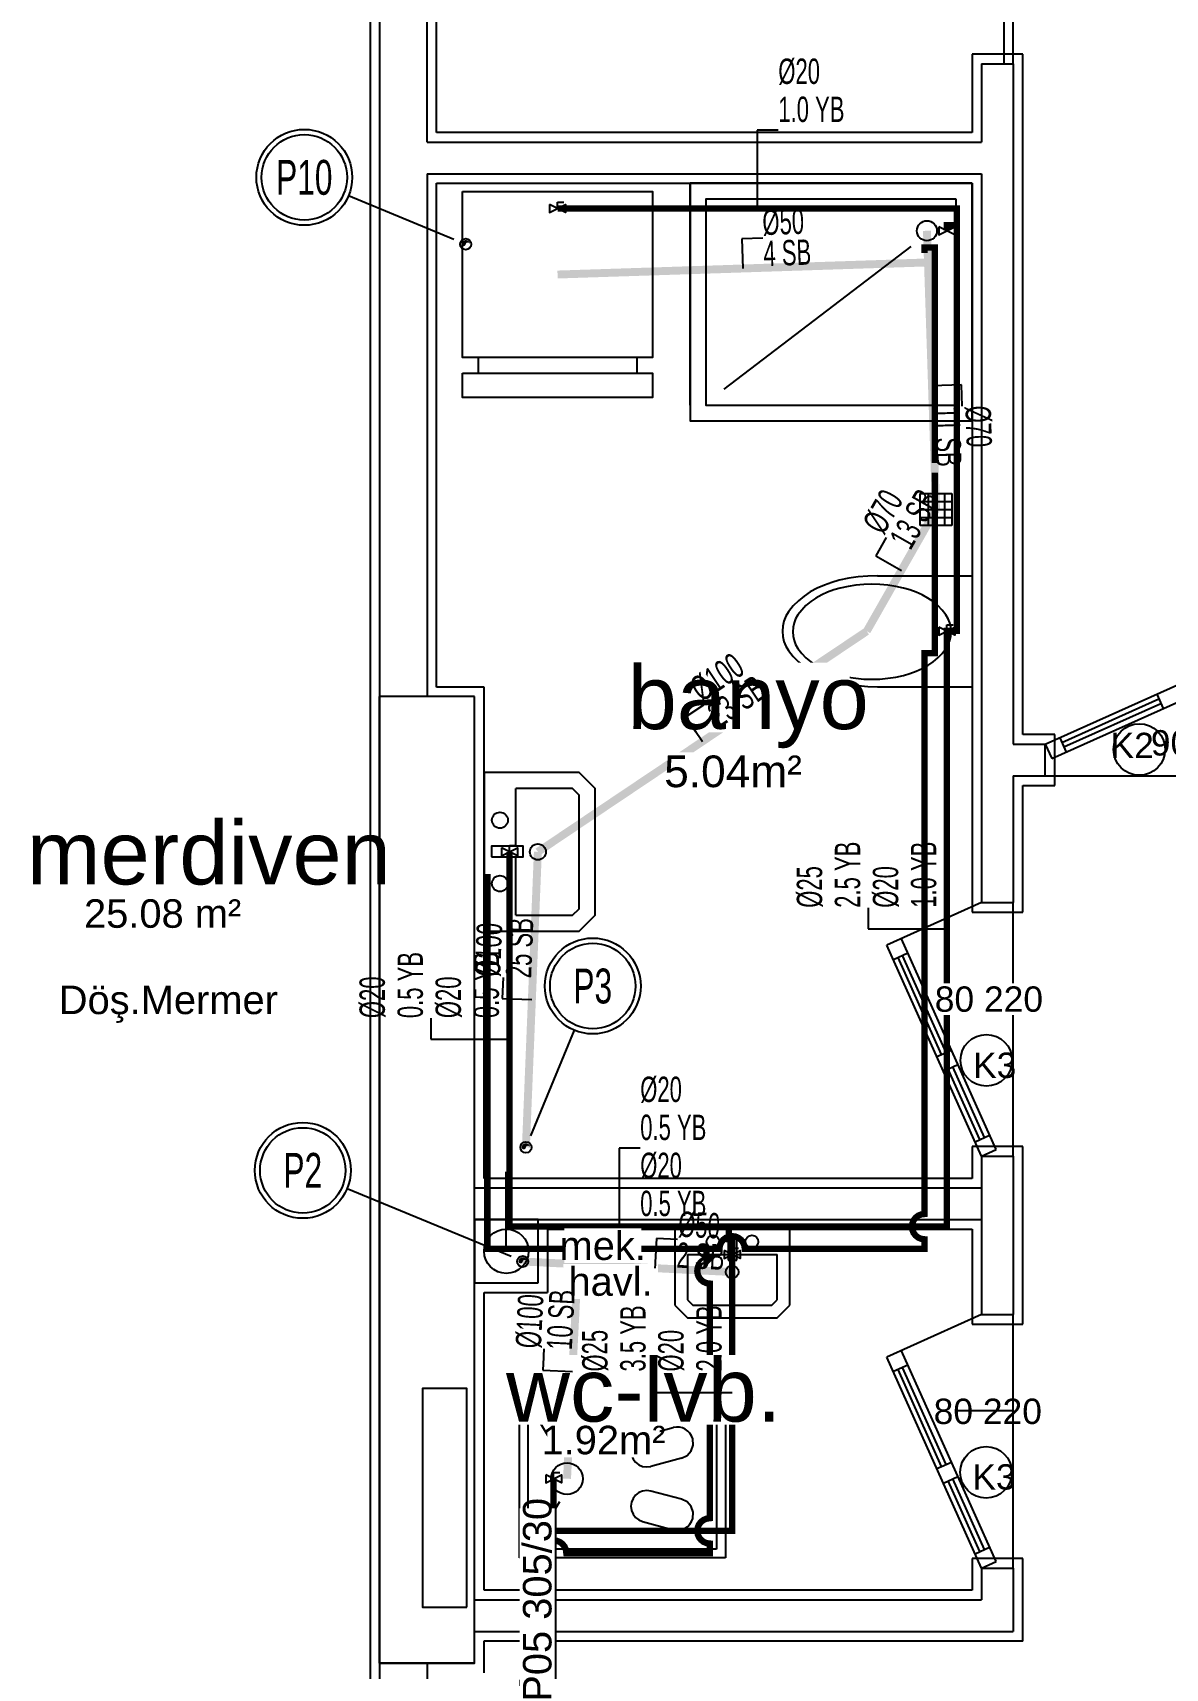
# Model space of a CAD drawing. Header units: centimetres. Extents: x -3962 to 30527, y -2 to 2802.
# Drawn here: x 13721 to 14079, y 1133 to 1649 of the extents above; entities that cross this region are included whole.
import ezdxf
from ezdxf.enums import TextEntityAlignment as Align

# ---------------------------------------------------------------- set-up
doc = ezdxf.new("R2010")
doc.units = ezdxf.units.CM
for name, pattern in [('BASMA HATTI', [31, 25, -6]), ('DASHED', [18, 12, -6]), ('PISSU HATTI', [26, 20, -6])]:
    doc.linetypes.add(name, pattern=pattern)
for name, color, linetype in [('MTY-PISSU-CAP', 211, 'CONTINUOUS'), ('MTY-PISSU-KOLON', 211, 'DASHED'), ('MTY-TEMIZSU-CAP', 101, 'CONTINUOUS'), ('MTY-VANA', 1, 'CONTINUOUS'), ('MTY-YUK-BIRIMI', 7, 'CONTINUOUS'), ('ROTAS-MIMARI', 8, 'CONTINUOUS'), ('ROTAS-MIMARI-KOLON', 8, 'CONTINUOUS'), ('ROTAS-MIMARI-YAZI', 8, 'CONTINUOUS'), ('ROTAS-PISSU-BORU-TAVANDAN', 6, 'PISSU HATTI'), ('ROTAS-PISSU-KOLONNO', 211, 'CONTINUOUS'), ('ROTAS-SICAKSU-BORU', 1, 'BASMA HATTI'), ('ROTAS-SOGUKSU-BORU', 5, 'CONTINUOUS'), ('ROTAS-TEFRIS', 15, 'CONTINUOUS')]:
    doc.layers.add(name, color=color, linetype=linetype)
doc.styles.add('ANOTATIVO', font='arial.ttf')
doc.styles.add('MTY_CAP', font='wturkce.SHX', dxfattribs={"width": 0.65, "height": 20})
doc.styles.add('MTYCAPLT', font='arial.ttf', dxfattribs={"width": 0.65, "height": 1})
doc.styles.add('ROTAS', font='arial.ttf')

# ---------------------------------------------------------------- blocks, each defined once
blk = doc.blocks.new('MTY-PIS SU CAP SB')
at = {"layer": 'MTY-PISSU-CAP'}
for p, q in [((0.833, 1.167), (0, 1.167)), ((0, 1.167), (0, 0))]:
    blk.add_line(p, q, dxfattribs=at)
at = {"layer": 'MTY-PISSU-CAP', "style": 'MTY_CAP', "width": 0.65}
blk.add_attdef('PSCP_001', (0.833, 1.29), '', height=1, dxfattribs=at)
at = {"layer": 'MTY-YUK-BIRIMI', "color": 211, "style": 'MTY_CAP', "width": 0.65}
blk.add_attdef('PS_001', (0.833, 0.066), '', height=1, dxfattribs=at)
blk = doc.blocks.new('MTY-PIS SU KOLON')
at = {"layer": 'MTY-PISSU-KOLON', "linetype": 'Continuous', "lineweight": -3}
blk.add_hatch(color=256, dxfattribs=at).paths.add_polyline_path([(-2.7, -0.1, 0.848135), (0, -0.1, -0.848135), (2.7, -0.1, 0.414214), (0, 2.6, 0.414214)])
blk.add_circle((0, 0), 3.5, dxfattribs=at)
blk = doc.blocks.new('MTY-KURESEL VANA')
at = {"layer": 'MTY-VANA'}
for p, q in [((0, 0), (0, 8)), ((0, 8), (8, 8))]:
    blk.add_line(p, q, dxfattribs=at)
blk.add_lwpolyline([(-10, 5), (-10, -5), (10, 5), (10, -5), (-10, 5)], dxfattribs=at)
at = {"layer": 'MTY-VANA', "style": 'MTYCAPLT', "width": 0.65}
blk.add_attdef('CAP', text='', height=10, dxfattribs=at).set_placement((-1.1, 0), align=Align.CENTER)
blk = doc.blocks.new('MTY-TEMIZ SU CAP MB')
at = {"layer": 'MTY-TEMIZSU-CAP'}
for p, q in [((0.833, 3.096), (0, 3.096)), ((0, 3.096), (0, 0))]:
    blk.add_line(p, q, dxfattribs=at)
at = {"layer": 'MTY-TEMIZSU-CAP', "style": 'MTY_CAP', "width": 0.65}
for tag, p in [('SOCP_001', (0.833, 4.917)), ('SCCP_001', (0.833, 1.917))]:
    blk.add_attdef(tag, p, '', height=1, dxfattribs=at)
at = {"layer": 'MTY-YUK-BIRIMI', "color": 101, "style": 'MTY_CAP', "width": 0.65}
for tag, p in [('SO_001', (0.833, 3.417)), ('SC_001', (0.833, 0.417))]:
    blk.add_attdef(tag, p, '', height=1, dxfattribs=at)
blk = doc.blocks.new('MTY-KOLON NO PIS SU')
at = {"color": 6, "linetype": 'Continuous', "ltscale": 100}
blk.add_circle((0, 0), 27.5, dxfattribs=at)
at = {"color": 7, "linetype": 'Continuous', "ltscale": 100}
blk.add_circle((0, 0), 24.5, dxfattribs=at)
at = {"style": 'ANOTATIVO', "width": 0.65}
blk.add_attdef('K', text='', height=20, dxfattribs=at).set_placement((0, 0), align=Align.MIDDLE_CENTER)

msp = doc.modelspace()

# ---------------------------------------------------------------- linework, layer by layer
at = {"layer": 'ROTAS-MIMARI'}
for p, q in [((14027.82, 1685.92), (14027.82, 1638.95)), ((14030.82, 1638.95), (14030.82, 1685.92)), ((13827.82, 1679.24), (13827.82, 1439.24)), ((13830.82, 1679.24), (13830.82, 1439.24)), ((13848.82, 1617.24), (13848.82, 1676.24)), ((13845.82, 1614.24), (13845.82, 1658.24)), ((14033.82, 1641.95), (14017.82, 1641.95)), ((14017.82, 1641.95), (14017.82, 1617.24)), ((14033.82, 1427.24), (14033.82, 1641.95)), ((14020.82, 1638.95), (14020.82, 1614.24)), ((14020.82, 1638.95), (14030.82, 1638.95)), ((14027.82, 1638.95), (14030.82, 1638.95)), ((14030.82, 1638.95), (14030.82, 1424.24)), ((14017.82, 1617.24), (13848.82, 1617.24)), ((13845.82, 1614.24), (14020.82, 1614.24)), ((13845.82, 1604.24), (14020.82, 1604.24)), ((13845.82, 1604.24), (13845.82, 1439.24)), ((13848.82, 1442.24), (13848.82, 1601.24)), ((13848.82, 1601.24), (14017.82, 1601.24)), ((13928.82, 1531.24), (13928.82, 1601.24)), ((14017.82, 1601.24), (14017.82, 1371.24)), ((14020.82, 1604.24), (14020.82, 1374.24)), ((14001.43, 1493.29), (14001.43, 1503.29)), ((14001.43, 1503.29), (14011.43, 1503.29)), ((14003.9, 1503.29), (14003.9, 1493.29)), ((14006.51, 1503.29), (14006.51, 1493.29)), ((14009.13, 1503.29), (14009.13, 1493.29)), ((14011.43, 1503.29), (14011.43, 1493.29)), ((14001.43, 1500.82), (14011.43, 1500.82)), ((14001.43, 1498.29), (14011.43, 1498.29)), ((14001.43, 1495.76), (14011.43, 1495.76)), ((14011.43, 1493.29), (14001.43, 1493.29)), ((13987.95, 1477.38), (14017.88, 1477.38)), ((14017.88, 1477.38), (14017.88, 1442.34)), ((14040.9, 1424.24), (14115.78, 1457.88)), ((14042.95, 1419.68), (14117.83, 1453.32)), ((13863.82, 1442.24), (13848.82, 1442.24)), ((13863.82, 1287.24), (13863.82, 1442.24)), ((13987.95, 1442.38), (14017.84, 1442.38)), ((14076.06, 1440.03), (14078.11, 1435.47)), ((13827.82, 1439.24), (13827.82, 1414.24)), ((14046.13, 1424.8), (14076.73, 1438.55)), ((14046.77, 1423.36), (14077.37, 1437.11)), ((14043.9, 1427.24), (14033.82, 1427.24)), ((14043.9, 1411.24), (14043.9, 1427.24)), ((14045.46, 1426.29), (14047.51, 1421.72)), ((14030.82, 1424.24), (14040.9, 1424.24)), ((14040.9, 1414.24), (14040.9, 1424.24)), ((14040.9, 1424.24), (14042.95, 1419.68)), ((13827.82, 1414.24), (13827.82, 1209.24)), ((14030.82, 1414.24), (14030.82, 1374.24)), ((14030.82, 1414.24), (14040.9, 1414.24)), ((14040.9, 1414.24), (14130.9, 1414.24)), ((14033.82, 1371.24), (14033.82, 1411.24)), ((14033.82, 1411.24), (14043.9, 1411.24)), ((14020.82, 1374.24), (13990.92, 1360.8)), ((14020.82, 1374.24), (14030.82, 1374.24)), ((14030.82, 1294.24), (14030.82, 1374.24)), ((14017.82, 1371.24), (14033.82, 1371.24)), ((14025.39, 1296.29), (13995.48, 1362.85)), ((14020.82, 1294.24), (13990.92, 1360.8)), ((13997.53, 1358.29), (13992.97, 1356.24)), ((14009.64, 1326.95), (13995.89, 1357.55)), ((14008.2, 1326.3), (13994.45, 1356.9)), ((14012.71, 1343.96), (14030.82, 1343.96)), ((14006.72, 1325.64), (14011.28, 1327.69)), ((14008.76, 1321.08), (14013.33, 1323.13)), ((14020.26, 1299.46), (14010.25, 1321.74)), ((14021.7, 1300.11), (14011.69, 1322.39)), ((14018.78, 1298.8), (14023.34, 1300.85)), ((14033.82, 1297.24), (14017.82, 1297.24)), ((14017.82, 1297.24), (14017.82, 1287.24)), ((14020.82, 1294.24), (14025.39, 1296.29)), ((14033.82, 1241.24), (14033.82, 1297.24)), ((14020.82, 1294.24), (14020.82, 1244.24)), ((14020.82, 1294.24), (14030.82, 1294.24)), ((14030.82, 1294.24), (14030.82, 1244.24)), ((14017.82, 1287.24), (13863.82, 1287.24)), ((13870.82, 1264.24), (13870.82, 1289.24)), ((13860.82, 1284.24), (14020.82, 1284.24)), ((13860.82, 1274.24), (14020.82, 1274.24)), ((13880.82, 1274.24), (13860.82, 1274.24)), ((13860.82, 1274.24), (13860.82, 1254.24)), ((13880.82, 1254.24), (13880.82, 1274.24)), ((13883.82, 1271.24), (14017.82, 1271.24)), ((13883.82, 1271.24), (13883.82, 1251.24)), ((13960.31, 1271.24), (13924.05, 1271.24)), ((13924.05, 1271.24), (13924.05, 1247.24)), ((13960.31, 1247.24), (13960.31, 1271.24)), ((14017.82, 1271.24), (14017.82, 1241.24)), ((13940.84, 1269.41), (13940.84, 1261.41)), ((13943.52, 1269.41), (13940.84, 1269.41)), ((13943.52, 1261.41), (13943.52, 1269.41)), ((13890.82, 1264.24), (13870.82, 1264.24)), ((13928.05, 1263.24), (13940.84, 1263.24)), ((13928.05, 1263.24), (13928.05, 1248.89)), ((13940.84, 1261.41), (13943.52, 1261.41)), ((13943.52, 1263.24), (13956.31, 1263.24)), ((13956.31, 1248.89), (13956.31, 1263.24)), ((13860.82, 1254.24), (13880.82, 1254.24)), ((13863.82, 1212.24), (13863.82, 1251.24)), ((13863.82, 1251.24), (13883.82, 1251.24)), ((13924.05, 1247.24), (13928.05, 1243.24)), ((13928.05, 1248.89), (13929.71, 1247.24)), ((13929.71, 1247.24), (13954.66, 1247.24)), ((13954.66, 1247.24), (13956.31, 1248.89)), ((13956.31, 1243.24), (13960.31, 1247.24)), ((14020.82, 1244.24), (13990.92, 1230.8)), ((14020.82, 1244.24), (14030.82, 1244.24)), ((14030.82, 1164.24), (14030.82, 1244.24)), ((13928.05, 1243.24), (13956.31, 1243.24)), ((14017.82, 1241.24), (14033.82, 1241.24)), ((14020.82, 1164.24), (13990.92, 1230.8)), ((14025.39, 1166.29), (13995.48, 1232.85)), ((13997.53, 1228.29), (13992.97, 1226.24)), ((14008.2, 1196.3), (13994.45, 1226.9)), ((14009.64, 1196.95), (13995.89, 1227.55)), ((13874.98, 1167.46), (13874.98, 1217.46)), ((13874.98, 1217.46), (13939.98, 1217.46)), ((13877.76, 1170.24), (13877.76, 1214.68)), ((13877.76, 1214.68), (13937.19, 1214.68)), ((13937.19, 1214.68), (13937.19, 1170.24)), ((13939.98, 1217.46), (13939.98, 1167.46)), ((14012.33, 1214.02), (14030.44, 1214.02)), ((13827.82, 1209.24), (13827.82, 1134.24)), ((13863.82, 1157.26), (13863.82, 1212.24)), ((13879.98, 1212.46), (13887.75, 1199.71)), ((13913.85, 1205.99), (13923.51, 1208.58)), ((13926.1, 1198.92), (13916.44, 1196.34)), ((14006.72, 1195.64), (14011.28, 1197.69)), ((14008.76, 1191.08), (14013.33, 1193.13)), ((14021.7, 1170.11), (14011.69, 1192.39)), ((13926.1, 1185.99), (13916.44, 1188.58)), ((14020.26, 1169.46), (14010.25, 1191.74)), ((13879.98, 1172.46), (13887.75, 1185.28)), ((13913.85, 1178.92), (13923.51, 1176.34)), ((13939.98, 1167.46), (13874.98, 1167.46)), ((13937.19, 1170.24), (13877.76, 1170.24)), ((14033.82, 1167.24), (14017.82, 1167.24)), ((14017.82, 1167.24), (14017.82, 1157.24)), ((14018.78, 1168.8), (14023.34, 1170.85)), ((14033.82, 1141.24), (14033.82, 1167.24)), ((14020.82, 1164.24), (14025.39, 1166.29)), ((14020.82, 1164.24), (14020.82, 1154.24)), ((14020.82, 1164.24), (14030.82, 1164.24)), ((14030.82, 1164.24), (14030.82, 1144.24)), ((14017.82, 1157.26), (13863.82, 1157.26)), ((13860.82, 1154.26), (14020.82, 1154.26)), ((13860.82, 1144.26), (14030.82, 1144.26)), ((13863.82, 1141.26), (14033.82, 1141.26)), ((13863.82, 1131.24), (13863.82, 1141.26)), ((13827.82, 1134.24), (13827.82, 1101.24)), ((13830.82, 1134.24), (13830.82, 1104.24)), ((13845.82, 1134.24), (13845.82, 1104.24))]:
    msp.add_line(p, q, dxfattribs=at)
for points in [[(14017.82, 1601.24), (13928.82, 1601.24), (13928.82, 1526.24), (14017.82, 1526.24), (14017.82, 1601.24)], [(13856.99, 1598.61), (13916.99, 1598.61), (13916.99, 1546.26), (13856.99, 1546.26), (13856.99, 1598.61)], [(14012.82, 1596.24), (13933.82, 1596.24), (13933.82, 1531.24), (14012.82, 1531.24), (14012.82, 1596.24)], [(13939.56, 1536.24), (13998.56, 1581.24)], [(13861.99, 1546.26), (13861.99, 1541.26)], [(13911.99, 1546.26), (13911.99, 1541.26)], [(13856.99, 1541.26), (13916.99, 1541.26), (13916.99, 1533.61), (13856.99, 1533.61), (13856.99, 1541.26)], [(13987.95, 1477.38), (13984.91, 1477.29), (13981.89, 1477.02), (13978.88, 1476.58), (13975.91, 1475.95)], [(13966.74, 1472.26), (13964.78, 1470.98), (13962.99, 1469.5), (13961.35, 1467.84), (13959.9, 1466.01)], [(13975.91, 1475.95), (13973.52, 1475.28), (13971.19, 1474.44), (13968.92, 1473.43), (13966.74, 1472.26)], [(13976.17, 1473.49), (13974.17, 1472.92), (13972.23, 1472.19), (13970.34, 1471.33), (13968.51, 1470.33)], [(13986.19, 1474.72), (13983.66, 1474.64), (13981.15, 1474.41), (13978.65, 1474.03), (13976.17, 1473.49)], [(13996.21, 1473.49), (13993.73, 1474.03), (13991.24, 1474.41), (13988.72, 1474.64), (13986.19, 1474.72)], [(14003.87, 1470.33), (14002.04, 1471.33), (14000.15, 1472.19), (13998.21, 1472.92), (13996.21, 1473.49)], [(13959.9, 1466.01), (13959.06, 1464.61), (13958.45, 1463.1), (13958.08, 1461.52), (13957.95, 1459.88)], [(13968.51, 1470.33), (13966.89, 1469.23), (13965.39, 1467.97), (13964.04, 1466.55), (13962.84, 1465)], [(14009.54, 1465), (14008.35, 1466.55), (14006.99, 1467.97), (14005.49, 1469.23), (14003.87, 1470.33)], [(13962.84, 1465), (13962.13, 1463.79), (13961.61, 1462.49), (13961.3, 1461.12), (13961.19, 1459.72)], [(14011.19, 1459.72), (14011.08, 1461.12), (14010.77, 1462.49), (14010.25, 1463.79), (14009.54, 1465)], [(13957.95, 1459.88), (13958.08, 1458.25), (13958.45, 1456.67), (13959.06, 1455.16), (13959.9, 1453.76)], [(13961.19, 1459.72), (13961.3, 1458.32), (13961.61, 1456.95), (13962.13, 1455.65), (13962.84, 1454.44)], [(14009.54, 1454.44), (14010.25, 1455.65), (14010.77, 1456.95), (14011.08, 1458.32), (14011.19, 1459.72)], [(13959.9, 1453.76), (13961.35, 1451.93), (13962.99, 1450.27), (13964.78, 1448.79), (13966.74, 1447.51)], [(13962.84, 1454.44), (13964.04, 1452.88), (13965.39, 1451.47), (13966.89, 1450.21), (13968.51, 1449.11)], [(14003.87, 1449.11), (14005.49, 1450.21), (14006.99, 1451.47), (14008.35, 1452.88), (14009.54, 1454.44)], [(13966.74, 1447.51), (13968.92, 1446.34), (13971.19, 1445.33), (13973.52, 1444.49), (13975.91, 1443.82)], [(13968.51, 1449.11), (13970.34, 1448.11), (13972.23, 1447.24), (13974.17, 1446.52), (13976.17, 1445.95)], [(13976.17, 1445.95), (13978.65, 1445.41), (13981.15, 1445.03), (13983.66, 1444.8), (13986.19, 1444.72)], [(13986.19, 1444.72), (13988.72, 1444.8), (13991.24, 1445.03), (13993.73, 1445.41), (13996.21, 1445.95)], [(13996.21, 1445.95), (13998.21, 1446.52), (14000.15, 1447.24), (14002.04, 1448.11), (14003.87, 1449.11)], [(13975.91, 1443.82), (13978.88, 1443.19), (13981.89, 1442.74), (13984.91, 1442.47), (13987.95, 1442.38)], [(13860.82, 1439.24), (13830.82, 1439.24)], [(13830.82, 1134.24), (13830.82, 1439.24)], [(13860.82, 1134.24), (13860.82, 1439.24)], [(13863.82, 1415.25), (13863.82, 1365.25), (13893.82, 1365.25), (13898.82, 1370.25), (13898.82, 1410.25), (13893.82, 1415.25), (13863.82, 1415.25)], [(13873.82, 1370.25), (13891.75, 1370.25), (13893.82, 1372.32), (13893.82, 1408.18), (13891.75, 1410.25), (13873.82, 1410.25)], [(13873.82, 1392.05), (13873.82, 1410.25)], [(13866.11, 1388.7), (13876.11, 1388.7), (13876.11, 1392.05), (13866.11, 1392.05), (13866.11, 1388.7)], [(13873.82, 1370.25), (13873.82, 1388.7)], [(13929.64, 1205.05), (13929.29, 1205.97), (13928.77, 1206.8), (13928.11, 1207.51), (13927.31, 1208.08), (13926.41, 1208.49), (13925.46, 1208.71), (13924.48, 1208.74), (13923.51, 1208.58)], [(13913.85, 1205.99), (13912.64, 1205.49), (13911.61, 1204.7), (13910.82, 1203.67), (13910.32, 1202.46), (13910.15, 1201.15), (13910.32, 1199.87), (13910.81, 1198.67), (13911.61, 1197.63), (13912.66, 1196.83), (13913.85, 1196.34), (13915.14, 1196.17), (13916.44, 1196.34)], [(13926.1, 1198.92), (13927.88, 1199.81), (13929.14, 1201.25), (13929.76, 1203.07), (13929.64, 1205.05)], [(13916.44, 1188.58), (13915.14, 1188.75), (13913.85, 1188.58), (13912.66, 1188.09), (13911.61, 1187.29), (13910.81, 1186.24), (13910.32, 1185.05), (13910.15, 1183.76), (13910.32, 1182.46), (13910.82, 1181.24), (13911.61, 1180.22), (13912.64, 1179.43), (13913.85, 1178.92)], [(13929.64, 1179.87), (13929.76, 1181.85), (13929.14, 1183.67), (13927.88, 1185.11), (13926.1, 1185.99)], [(13923.51, 1176.34), (13924.48, 1176.18), (13925.46, 1176.21), (13926.41, 1176.43), (13927.31, 1176.83), (13928.11, 1177.41), (13928.77, 1178.12), (13929.29, 1178.95), (13929.64, 1179.87)], [(13860.82, 1134.24), (13830.82, 1134.24)]]:
    msp.add_lwpolyline(points, dxfattribs=at)
for centre, radius in [((14003.56, 1586.24), 3.16), ((14070.59, 1422.56), 8.14), ((13868.82, 1400.25), 2.52), ((13880.78, 1390.25), 2.52), ((13868.82, 1380.25), 2.52), ((14022.32, 1324.47), 8.14), ((13870.82, 1264.24), 7), ((13936.05, 1267.24), 2.02), ((13948.31, 1267.24), 2.02), ((13942.08, 1257.67), 2.02), ((14022.22, 1194.48), 8.14), ((13889.98, 1192.46), 5)]:
    msp.add_circle(centre, radius, dxfattribs=at)
at = {"layer": 'ROTAS-MIMARI-KOLON'}
for points in [[(13860.82, 1439.24), (13830.82, 1439.24), (13830.82, 1134.24), (13860.82, 1134.24), (13860.82, 1439.24)], [(13858.31, 1151.91), (13858.31, 1220.88), (13844.34, 1220.88), (13844.34, 1151.91), (13858.31, 1151.91)]]:
    msp.add_lwpolyline(points, dxfattribs=at)
at = {"layer": 'ROTAS-PISSU-BORU-TAVANDAN', "const_width": 2.5}
for points in [[(14003.56, 1586.24), (14003.89, 1576.25)], [(13886.99, 1572.43), (14003.89, 1576.25)], [(14003.89, 1576.25), (14006.43, 1498.29)], [(14006.43, 1498.29), (13984.57, 1459.88)], [(13984.57, 1459.88), (13880.78, 1390.25)], [(13880.78, 1390.25), (13877, 1297)], [(13893.39, 1260.12), (13876, 1261)], [(13889.98, 1192.46), (13893.39, 1260.12)], [(13942.08, 1257.67), (13893.39, 1260.12)]]:
    msp.add_lwpolyline(points, dxfattribs=at)
at = {"layer": 'ROTAS-PISSU-KOLONNO'}
for p, q in [((13854.3, 1583.53), (13821.04, 1597.31)), ((13878.53, 1300.7), (13892.31, 1333.96)), ((13872.3, 1262.53), (13820.57, 1283.96))]:
    msp.add_line(p, q, dxfattribs=at)
at = {"layer": 'ROTAS-SICAKSU-BORU', "const_width": 2}
for points in [[(14006, 1513.01), (14006, 1577), (14006, 1581), (14002.83, 1581), (14002.83, 1579.24)], [(13934, 1265), (13938.08, 1265), (13938.22, 1266.04), (13938.62, 1267), (13939.25, 1267.83), (13940.08, 1268.46), (13941.04, 1268.86), (13942.08, 1269), (13943.12, 1268.86), (13944.08, 1268.46), (13944.91, 1267.83), (13945.54, 1267), (13945.94, 1266.04), (13946.08, 1265), (14002.83, 1265), (14002.83, 1268), (14001.79, 1268.14), (14000.83, 1268.54), (14000, 1269.18), (13999.36, 1270), (13998.96, 1270.97), (13998.83, 1272), (13998.96, 1273.04), (13999.36, 1274), (14000, 1274.83), (14000.83, 1275.47), (14001.79, 1275.87), (14002.83, 1276), (14002.83, 1452.89), (14002.83, 1453), (14006, 1453), (14006, 1509.94)], [(13864.83, 1383.25), (13864.83, 1265), (13934, 1265)], [(13876.76, 1131.46), (13877.72, 1131.86), (13878.76, 1132), (13878.76, 1169), (13881.76, 1169), (13881.89, 1170.04), (13882.29, 1171), (13882.93, 1171.83), (13883.76, 1172.46), (13884.72, 1172.86), (13885.76, 1173), (13886.79, 1172.86), (13887.76, 1172.46), (13888.59, 1171.83), (13889.22, 1171), (13889.62, 1170.04), (13889.76, 1169), (13935.08, 1169), (13935.08, 1172), (13934.04, 1172.13), (13933.08, 1172.53), (13932.25, 1173.17), (13931.61, 1174), (13931.22, 1174.96), (13931.08, 1176), (13931.22, 1177.03), (13931.61, 1178), (13932.25, 1178.83), (13933.08, 1179.46), (13934.04, 1179.86), (13935.08, 1180), (13935.08, 1254.03), (13934.04, 1254.16), (13933.08, 1254.56), (13932.25, 1255.2), (13931.61, 1256.03), (13931.22, 1256.99), (13931.08, 1258.03), (13931.22, 1259.06), (13931.61, 1260.03), (13932.25, 1260.86), (13933.08, 1261.49), (13934.04, 1261.89), (13935.08, 1262.03), (13934, 1261), (13934, 1265)]]:
    msp.add_lwpolyline(points, dxfattribs=at)
at = {"layer": 'ROTAS-SOGUKSU-BORU', "const_width": 2}
for points in [[(13886.98, 1593.24), (14013, 1593.24), (14013, 1588)], [(13941, 1272), (14009.82, 1272), (14009.82, 1459.89), (14009.82, 1460), (14013, 1460), (14013, 1584), (14013, 1588)], [(14009.82, 1586.24), (14009.82, 1588), (14013, 1588)], [(13871.82, 1390.25), (13871.82, 1272), (13941, 1272)], [(13885.76, 1176), (13942.08, 1176), (13942.08, 1263.24), (13942.08, 1268), (13941, 1268), (13941, 1272)], [(13885.76, 1176), (13885.76, 1192.46)], [(13833, 1044), (13833, 1128), (13885.76, 1128), (13885.76, 1176)]]:
    msp.add_lwpolyline(points, dxfattribs=at)

# ---------------------------------------------------------------- block references
at = {"layer": 'ROTAS-PISSU-KOLONNO'}
ref = msp.add_blockref('MTY-KOLON NO PIS SU', (13807.07, 1603.1), dxfattribs=dict(at, xscale=0.55, yscale=0.55))
ref.add_attrib('K', 'P10', dxfattribs={"height": 11, "style": 'ANOTATIVO', "width": 0.65}).set_placement((13807.07, 1603.1), align=Align.MIDDLE_CENTER)
ref = msp.add_blockref('MTY-KOLON NO PIS SU', (13898.1, 1347.93), dxfattribs=dict(at, xscale=0.55, yscale=0.55))
ref.add_attrib('K', 'P3', dxfattribs={"height": 11, "style": 'ANOTATIVO', "width": 0.65}).set_placement((13898.1, 1347.93), align=Align.MIDDLE_CENTER)
ref = msp.add_blockref('MTY-KOLON NO PIS SU', (13806.59, 1289.75), dxfattribs=dict(at, xscale=0.55, yscale=0.55))
ref.add_attrib('K', 'P2', dxfattribs={"height": 11, "style": 'ANOTATIVO', "width": 0.65}).set_placement((13806.59, 1289.75), align=Align.MIDDLE_CENTER)
at = {"layer": 'ROTAS-TEFRIS'}
ref = msp.add_blockref('MTY-TEMIZ SU CAP MB', (13949.99, 1593.24), dxfattribs=dict(at, xscale=8, yscale=8))
ref.add_attrib('SO_001', '1.0 YB', (13956.66, 1620.57), dxfattribs={"color": 101, "height": 8, "style": 'MTY_CAP', "width": 0.65})
ref.add_attrib('SOCP_001', 'Ø20', (13956.66, 1632.57), dxfattribs={"height": 8, "style": 'MTY_CAP', "width": 0.65})
for name, p, xscale, yscale in [('MTY-KURESEL VANA', (13886.99, 1593.24), 0.25, 0.25), ('MTY-KURESEL VANA', (14009.82, 1586.24), 0.25, 0.25), ('MTY-PIS SU KOLON', (13858, 1582), 0.5, 0.5), ('MTY-KURESEL VANA', (14009.82, 1459.88), 0.25, 0.25), ('MTY-KURESEL VANA', (13871.82, 1390.25), 0.25, 0.25), ('MTY-PIS SU KOLON', (13877, 1297), 0.5, 0.5), ('MTY-KURESEL VANA', (13942.08, 1263.24), 0.25, 0.25), ('MTY-PIS SU KOLON', (13876, 1261), 0.5, 0.5), ('MTY-KURESEL VANA', (13885.76, 1192.46), 0.25, 0.25)]:
    msp.add_blockref(name, p, dxfattribs=dict(at, xscale=xscale, yscale=yscale))
ref = msp.add_blockref('MTY-PIS SU CAP SB', (13945.44, 1574.34), dxfattribs=dict(at, xscale=8, yscale=8, rotation=1.869251056812888))
ref.add_attrib('PSCP_001', 'Ø50', (13951.76, 1584.87), dxfattribs={"height": 8, "rotation": 1.8693, "style": 'MTY_CAP', "width": 0.65})
ref.add_attrib('PS_001', '4 SB', (13952.08, 1575.08), dxfattribs={"color": 211, "height": 8, "rotation": 1.8693, "style": 'MTY_CAP', "width": 0.65})
ref = msp.add_blockref('MTY-PIS SU CAP SB', (14005.16, 1537.27), dxfattribs=dict(at, xscale=8, yscale=8, rotation=-88.13074894319237))
ref.add_attrib('PSCP_001', 'Ø70', (14015.69, 1530.94), dxfattribs={"height": 8, "rotation": 271.8693, "style": 'MTY_CAP', "width": 0.65})
ref.add_attrib('PS_001', '11 SB', (14005.9, 1530.62), dxfattribs={"color": 211, "height": 8, "rotation": 271.8693, "style": 'MTY_CAP', "width": 0.65})
ref = msp.add_blockref('MTY-PIS SU CAP SB', (13995.5, 1479.09), dxfattribs=dict(at, xscale=8, yscale=8, rotation=60.34980156075666))
ref.add_attrib('PSCP_001', 'Ø70', (13989.83, 1489.98), dxfattribs={"height": 8, "rotation": 60.3498, "style": 'MTY_CAP', "width": 0.65})
ref.add_attrib('PS_001', '13 SB', (13998.34, 1485.14), dxfattribs={"color": 211, "height": 8, "rotation": 60.3498, "style": 'MTY_CAP', "width": 0.65})
ref = msp.add_blockref('MTY-TEMIZ SU CAP MB', (14009.82, 1365.94), dxfattribs=dict(at, xscale=8, yscale=8, rotation=90))
ref.add_attrib('SCCP_001', 'Ø20', (13994.49, 1372.61), dxfattribs={"height": 8, "rotation": 90, "style": 'MTY_CAP', "width": 0.65})
ref.add_attrib('SC_001', '1.0 YB', (14006.49, 1372.61), dxfattribs={"color": 101, "height": 8, "rotation": 90, "style": 'MTY_CAP', "width": 0.65})
ref.add_attrib('SO_001', '2.5 YB', (13982.49, 1372.61), dxfattribs={"color": 101, "height": 8, "rotation": 90, "style": 'MTY_CAP', "width": 0.65})
ref.add_attrib('SOCP_001', 'Ø25', (13970.49, 1372.61), dxfattribs={"height": 8, "rotation": 90, "style": 'MTY_CAP', "width": 0.65})
ref = msp.add_blockref('MTY-PIS SU CAP SB', (13878.89, 1343.62), dxfattribs=dict(at, xscale=8, yscale=8, rotation=87.6779183497481))
ref.add_attrib('PSCP_001', 'Ø100', (13868.85, 1350.7), dxfattribs={"height": 8, "rotation": 87.6779, "style": 'MTY_CAP', "width": 0.65})
ref.add_attrib('PS_001', '25 SB', (13878.64, 1350.31), dxfattribs={"color": 211, "height": 8, "rotation": 87.6779, "style": 'MTY_CAP', "width": 0.65})
ref = msp.add_blockref('MTY-TEMIZ SU CAP MB', (13871.82, 1331.12), dxfattribs=dict(at, xscale=8, yscale=8, rotation=90))
ref.add_attrib('SCCP_001', 'Ø20', (13856.49, 1337.79), dxfattribs={"height": 8, "rotation": 90, "style": 'MTY_CAP', "width": 0.65})
ref.add_attrib('SC_001', '0.5 YB', (13868.49, 1337.79), dxfattribs={"color": 101, "height": 8, "rotation": 90, "style": 'MTY_CAP', "width": 0.65})
ref.add_attrib('SO_001', '0.5 YB', (13844.49, 1337.79), dxfattribs={"color": 101, "height": 8, "rotation": 90, "style": 'MTY_CAP', "width": 0.65})
ref.add_attrib('SOCP_001', 'Ø20', (13832.49, 1337.79), dxfattribs={"height": 8, "rotation": 90, "style": 'MTY_CAP', "width": 0.65})

# ---------------------------------------------------------------- texts
at = {"layer": 'ROTAS-MIMARI-YAZI', "style": 'ROTAS'}
for s, height, p in [('K2', 8, (14068.33, 1423.83)), ('90 220', 8, (14091.31, 1424.66)), ('merdiven', 20, (13776.95, 1389.98)), ('25.08 m²', 9, (13762.36, 1370.8)), ('Döş.Mermer', 9, (13764.17, 1343.56)), ('K3', 8, (14024.95, 1322.92)), ('80 220', 8, (14022.77, 1213.72)), ('K3', 8, (14024.73, 1193.03))]:
    msp.add_text(s, height=height, dxfattribs=at).set_placement(p, align=Align.MIDDLE_CENTER)

# ---------------------------------------------------------------- next in the draw order: wipeouts: each hides what was drawn before it
for points in [[(13979.16, 1427.99), (13915.16, 1427.99), (13915.16, 1449.99), (13979.16, 1449.99)], [(13961.97, 1409.67), (13922.77, 1409.67), (13922.77, 1421.67), (13961.97, 1421.67)], [(14038.99, 1338.8), (14007.23, 1338.8), (14007.23, 1348.8), (14038.99, 1348.8)], [(13913.41, 1260.49), (13889.09, 1260.49), (13889.09, 1271.49), (13913.41, 1271.49)], [(13958.6, 1209.48), (13869.8, 1209.48), (13869.8, 1231.48), (13958.6, 1231.48)], [(13886.07, 1183.14), (13886.07, 1125.34), (13875.07, 1125.34), (13875.07, 1183.14)]]:
    msp.add_wipeout(points)

# ---------------------------------------------------------------- next in the draw order: block references
at = {"layer": 'ROTAS-TEFRIS'}
ref = msp.add_blockref('MTY-PIS SU CAP SB', (13932.68, 1425.07), dxfattribs=dict(at, xscale=8, yscale=8, rotation=33.859392118363786))
ref.add_attrib('PSCP_001', 'Ø100', (13932.46, 1437.35), dxfattribs={"height": 8, "rotation": 33.8594, "style": 'MTY_CAP', "width": 0.65})
ref.add_attrib('PS_001', '23 SB', (13937.92, 1429.22), dxfattribs={"color": 211, "height": 8, "rotation": 33.8594, "style": 'MTY_CAP', "width": 0.65})
ref = msp.add_blockref('MTY-TEMIZ SU CAP MB', (13906.41, 1272), dxfattribs=dict(at, xscale=8, yscale=8))
ref.add_attrib('SCCP_001', 'Ø20', (13913.08, 1287.33), dxfattribs={"height": 8, "style": 'MTY_CAP', "width": 0.65})
ref.add_attrib('SC_001', '0.5 YB', (13913.08, 1275.33), dxfattribs={"color": 101, "height": 8, "style": 'MTY_CAP', "width": 0.65})
ref.add_attrib('SO_001', '0.5 YB', (13913.08, 1299.33), dxfattribs={"color": 101, "height": 8, "style": 'MTY_CAP', "width": 0.65})
ref.add_attrib('SOCP_001', 'Ø20', (13913.08, 1311.33), dxfattribs={"height": 8, "style": 'MTY_CAP', "width": 0.65})

# ---------------------------------------------------------------- next in the draw order: texts
at = {"layer": 'ROTAS-MIMARI-YAZI', "style": 'ROTAS'}
for s, height, p in [('banyo', 20, (13947.16, 1438.99)), ('5.04m²', 10, (13942.37, 1415.67)), ('80 220', 8, (14023.11, 1343.8))]:
    msp.add_text(s, height=height, dxfattribs=at).set_placement(p, align=Align.MIDDLE_CENTER)
msp.add_text('P05 305/30', height=9, rotation=90, dxfattribs=at).set_placement((13880.57, 1154.24), align=Align.MIDDLE_CENTER)

# ---------------------------------------------------------------- next in the draw order: wipeouts: each hides what was drawn before it
for points in [[(13918.68, 1249.18), (13888.78, 1249.18), (13888.78, 1260.18), (13918.68, 1260.18)], [(13919.23, 1199.16), (13883.75, 1199.16), (13883.75, 1210.16), (13919.23, 1210.16)]]:
    msp.add_wipeout(points)

# ---------------------------------------------------------------- next in the draw order: block references
at = {"layer": 'ROTAS-TEFRIS'}
ref = msp.add_blockref('MTY-PIS SU CAP SB', (13917.73, 1258.9), dxfattribs=dict(at, xscale=8, yscale=8, rotation=-2.884215962087893))
ref.add_attrib('PSCP_001', 'Ø50', (13924.91, 1268.87), dxfattribs={"height": 8, "rotation": 357.1158, "style": 'MTY_CAP', "width": 0.65})
ref.add_attrib('PS_001', '2 SB', (13924.42, 1259.09), dxfattribs={"color": 211, "height": 8, "rotation": 357.1158, "style": 'MTY_CAP', "width": 0.65})
ref = msp.add_blockref('MTY-PIS SU CAP SB', (13891.68, 1226.29), dxfattribs=dict(at, xscale=8, yscale=8, rotation=87.1157840379361))
ref.add_attrib('PSCP_001', 'Ø100', (13881.71, 1233.47), dxfattribs={"height": 8, "rotation": 87.1158, "style": 'MTY_CAP', "width": 0.65})
ref.add_attrib('PS_001', '10 SB', (13891.49, 1232.98), dxfattribs={"color": 211, "height": 8, "rotation": 87.1158, "style": 'MTY_CAP', "width": 0.65})
ref = msp.add_blockref('MTY-TEMIZ SU CAP MB', (13942.08, 1219.62), dxfattribs=dict(at, xscale=8, yscale=8, rotation=90))
ref.add_attrib('SCCP_001', 'Ø20', (13926.75, 1226.28), dxfattribs={"height": 8, "rotation": 90, "style": 'MTY_CAP', "width": 0.65})
ref.add_attrib('SC_001', '2.0 YB', (13938.75, 1226.28), dxfattribs={"color": 101, "height": 8, "rotation": 90, "style": 'MTY_CAP', "width": 0.65})
ref.add_attrib('SO_001', '3.5 YB', (13914.75, 1226.28), dxfattribs={"color": 101, "height": 8, "rotation": 90, "style": 'MTY_CAP', "width": 0.65})
ref.add_attrib('SOCP_001', 'Ø25', (13902.75, 1226.28), dxfattribs={"height": 8, "rotation": 90, "style": 'MTY_CAP', "width": 0.65})

# ---------------------------------------------------------------- next in the draw order: texts
at = {"layer": 'ROTAS-MIMARI-YAZI', "style": 'ROTAS'}
for s, height, p in [('mek.', 9, (13901.25, 1265.99)), ('havl.', 9, (13903.73, 1254.68)), ('wc-lvb.', 20, (13914.2, 1220.48)), ('1.92m²', 9, (13901.49, 1204.66))]:
    msp.add_text(s, height=height, dxfattribs=at).set_placement(p, align=Align.MIDDLE_CENTER)

doc.saveas('drawing.dxf')
